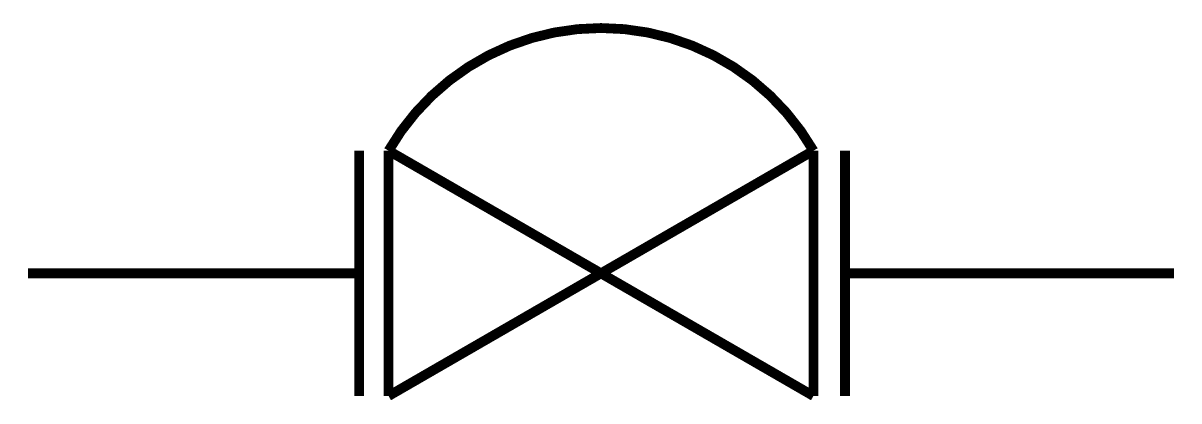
# Model space of a CAD drawing. Extents: x -0.2 to 58.6, y -6.5 to 12.8.
import ezdxf

# ---------------------------------------------------------------- set-up
doc = ezdxf.new("R2010")
doc.units = 0
doc.linetypes.add('CONTINUOUS1', pattern=[0])
doc.layers.add('003_THICK', color=7, linetype='CONTINUOUS1')

msp = doc.modelspace()

# ---------------------------------------------------------------- linework, layer by layer
at = {"layer": '003_THICK', "const_width": 0.5}
msp.add_lwpolyline([(40.022, 6.25, 0.57735), (18.372, 6.25, 0.57735)], format="xyb", dxfattribs=at)
for points in [[(16.878, 6.25), (16.878, -6.25)], [(18.372, 6.25), (18.372, -6.25)], [(18.372, -6.25), (40.022, 6.25)], [(18.372, 6.25), (40.022, -6.25)], [(40.022, 6.25), (40.022, -6.25)], [(41.628, 6.25), (41.628, -6.25)], [(16.878, 0), (0, 0)], [(41.628, 0), (58.394, 0)]]:
    msp.add_lwpolyline(points, dxfattribs=at)

doc.saveas('drawing.dxf')
